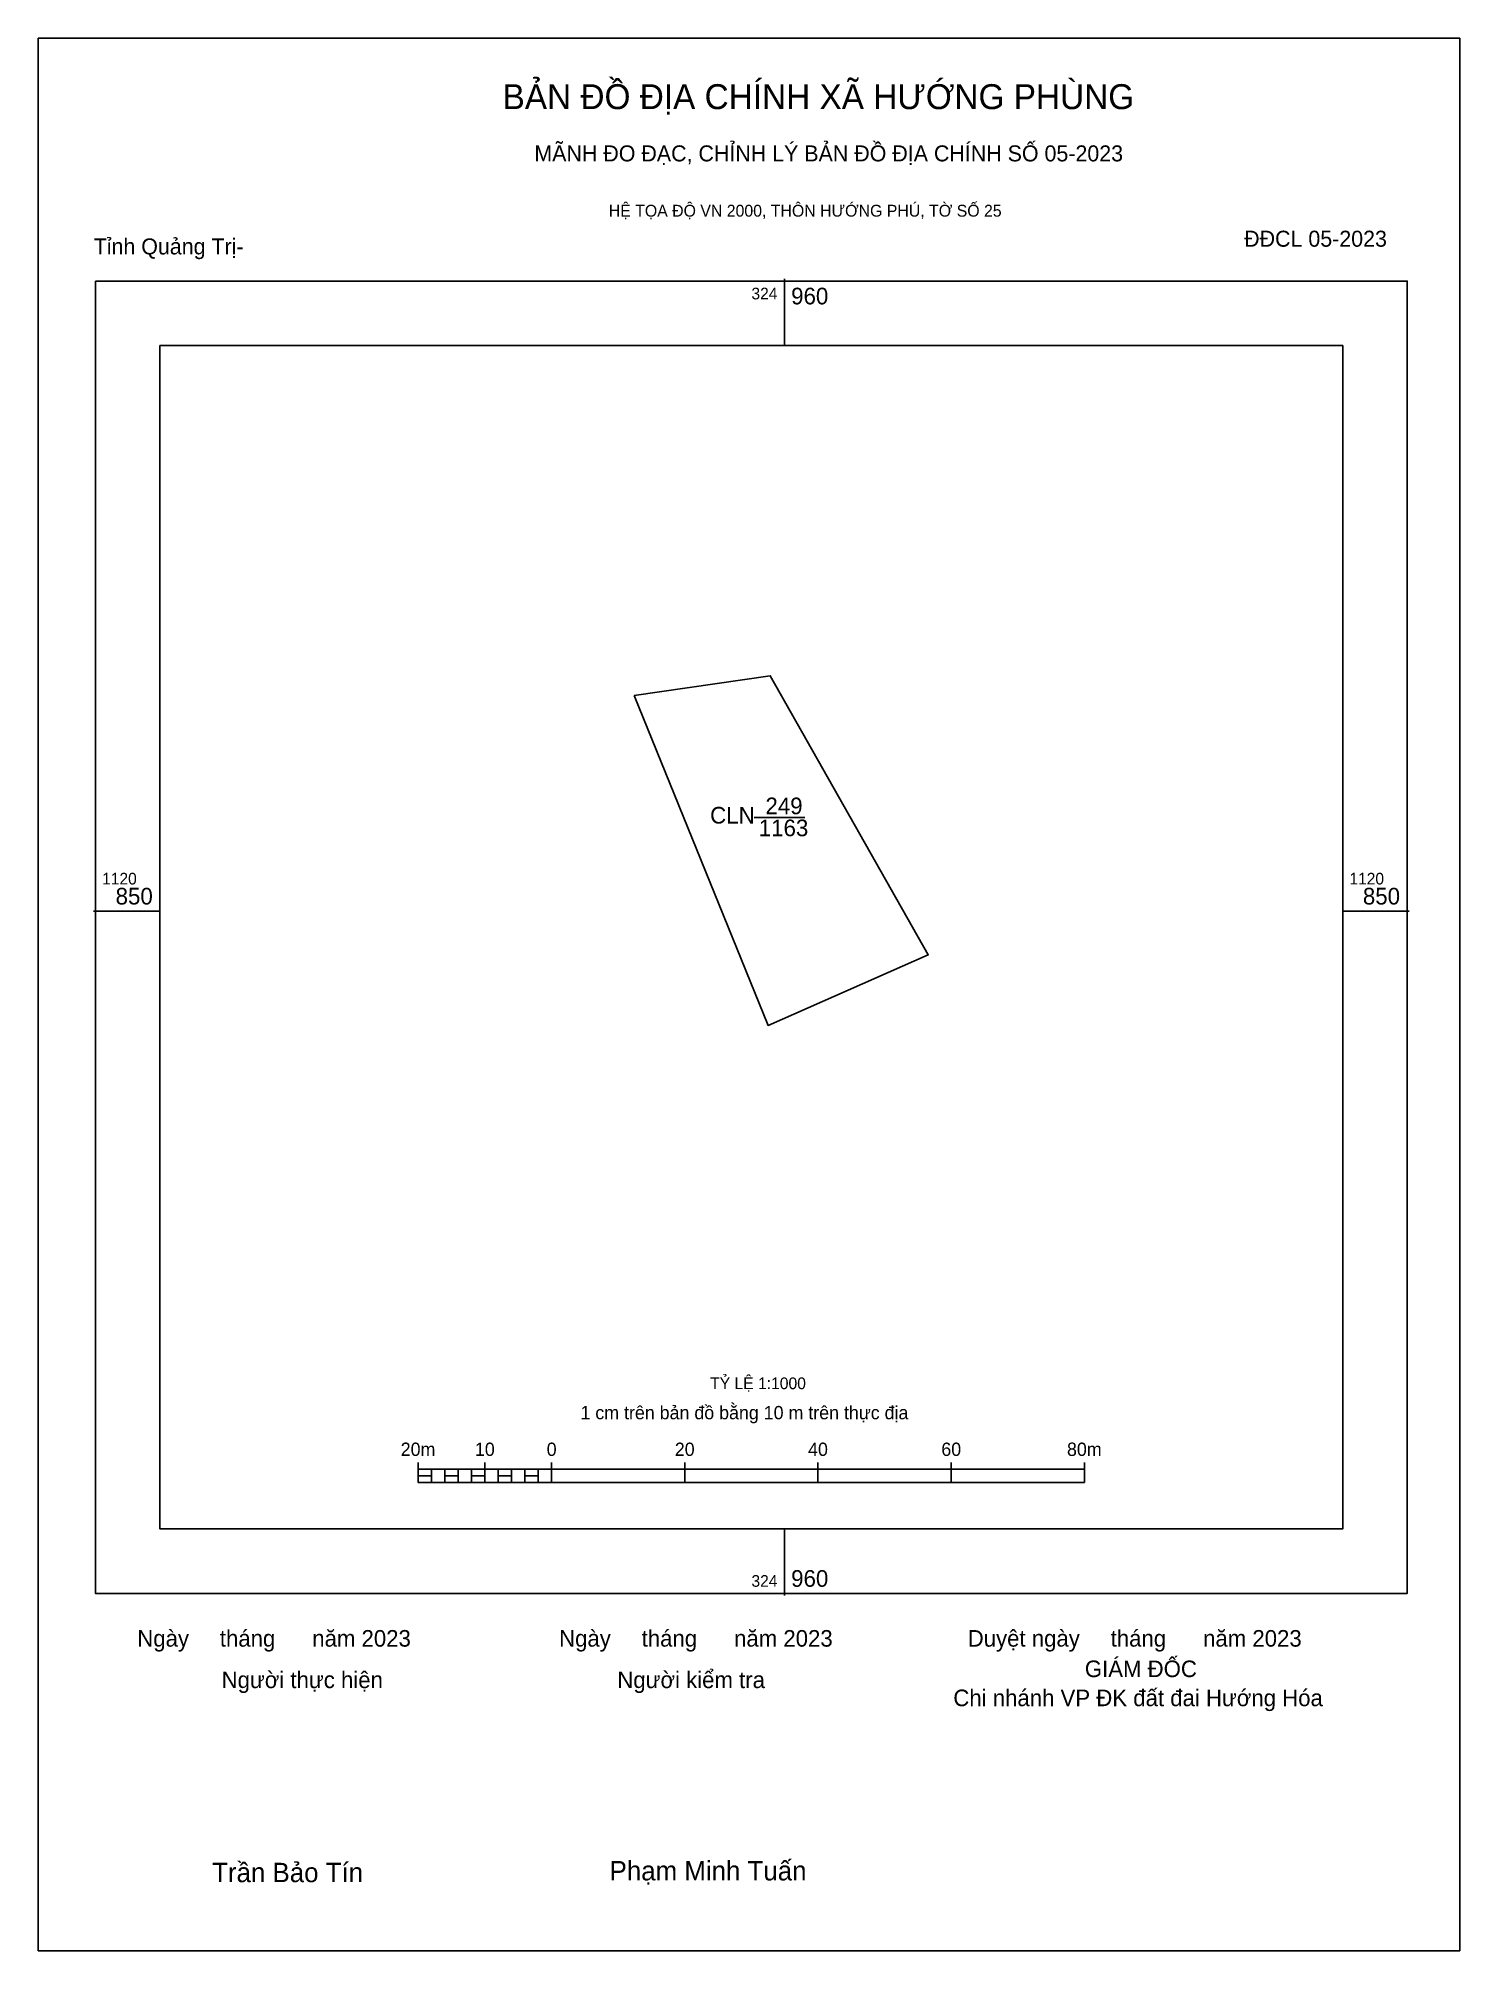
# Model space of a CAD drawing. Extents: x 537444 to 537658, y 1852798 to 1853085.
import ezdxf

# ---------------------------------------------------------------- set-up
doc = ezdxf.new("R2010")
doc.units = 0
for name, color, linetype in [('Level 10', 7, 'Continuous'), ('Level 13', 7, 'Continuous'), ('Level 15', 7, 'Continuous'), ('Level 27', 7, 'Continuous'), ('Level 6', 7, 'Continuous'), ('Level 62', 7, 'Continuous'), ('Level 63', 7, 'Continuous'), ('Level 9', 7, 'Continuous')]:
    doc.layers.add(name, color=color, linetype=linetype)

msp = doc.modelspace()

# ---------------------------------------------------------------- linework, layer by layer
at = {"layer": 'Level 10'}
msp.add_lwpolyline([(537533.85, 1852986.03), (537554.26, 1852989.02), (537577.97, 1852947.14), (537553.94, 1852936.57)], close=True, dxfattribs=at)
at = {"layer": 'Level 13'}
msp.add_line((537551.86, 1852967.75), (537559.44, 1852967.75), dxfattribs=at)
at = {"layer": 'Level 15'}
msp.add_lwpolyline([(537444.39, 1853084.65), (537657.74, 1853084.65), (537657.74, 1852797.74), (537444.39, 1852797.74)], close=True, dxfattribs=at)
at = {"layer": 'Level 27'}
for p, q in [((537533.85, 1852986.03), (537533.84, 1852986.03)), ((537577.97, 1852947.14), (537577.98, 1852947.13)), ((537553.94, 1852936.57), (537553.93, 1852936.57))]:
    msp.add_line(p, q, dxfattribs=at)
at = {"layer": 'Level 62'}
msp.add_lwpolyline([(537462.66, 1853038.54), (537640.17, 1853038.54), (537640.17, 1852861.03), (537462.66, 1852861.03)], close=True, dxfattribs=at)
at = {"layer": 'Level 63'}
for p, q in [((537556.39, 1853048.54), (537556.39, 1853038.54)), ((537452.66, 1852953.7), (537462.66, 1852953.7)), ((537640.17, 1852953.7), (537650.17, 1852953.7)), ((537501.41, 1852870.97), (537501.41, 1852867.97)), ((537511.41, 1852870.97), (537511.41, 1852867.97)), ((537521.41, 1852870.97), (537521.41, 1852867.97)), ((537541.41, 1852870.97), (537541.41, 1852867.97)), ((537561.41, 1852870.97), (537561.41, 1852867.97)), ((537581.41, 1852870.97), (537581.41, 1852867.97)), ((537601.41, 1852870.97), (537601.41, 1852867.97)), ((537501.41, 1852869.97), (537601.41, 1852869.97)), ((537503.41, 1852869.97), (537503.41, 1852867.97)), ((537505.41, 1852869.97), (537505.41, 1852867.97)), ((537507.41, 1852869.97), (537507.41, 1852867.97)), ((537509.41, 1852869.97), (537509.41, 1852867.97)), ((537511.41, 1852869.97), (537511.41, 1852867.97)), ((537513.41, 1852869.97), (537513.41, 1852867.97)), ((537515.41, 1852869.97), (537515.41, 1852867.97)), ((537517.41, 1852869.97), (537517.41, 1852867.97)), ((537519.41, 1852869.97), (537519.41, 1852867.97)), ((537521.41, 1852869.97), (537521.41, 1852867.97)), ((537501.41, 1852867.97), (537601.41, 1852867.97)), ((537556.39, 1852861.03), (537556.39, 1852851.03))]:
    msp.add_line(p, q, dxfattribs=at)
for points in [[(537452.97, 1853048.23), (537649.86, 1853048.23), (537649.86, 1852851.34), (537452.97, 1852851.34)], [(537501.41, 1852868.97), (537503.41, 1852868.97), (537503.41, 1852867.97), (537501.41, 1852867.97)], [(537501.41, 1852868.97), (537503.41, 1852868.97), (537503.41, 1852867.97), (537501.41, 1852867.97)], [(537505.41, 1852868.97), (537507.41, 1852868.97), (537507.41, 1852867.97), (537505.41, 1852867.97)], [(537509.41, 1852868.97), (537511.41, 1852868.97), (537511.41, 1852867.97), (537509.41, 1852867.97)], [(537513.41, 1852868.97), (537515.41, 1852868.97), (537515.41, 1852867.97), (537513.41, 1852867.97)], [(537517.41, 1852868.97), (537519.41, 1852868.97), (537519.41, 1852867.97), (537517.41, 1852867.97)]]:
    msp.add_lwpolyline(points, close=True, dxfattribs=at)

# ---------------------------------------------------------------- texts
at = {"layer": 'Level 13'}
for s, p in [('CLN', (537545.23, 1852966.84)), ('249', (537553.53, 1852968.24)), ('1163', (537552.53, 1852964.94))]:
    msp.add_text(s, height=2.5, dxfattribs=at).set_placement(p)
at = {"layer": 'Level 6'}
msp.add_text('TỶ LỆ 1:1000', height=1.7579, dxfattribs=at).set_placement((537545.23, 1852881.99))
at = {"layer": 'Level 63'}
for s, height, p in [('BẢN ĐỒ ĐỊA CHÍNH XÃ HƯỚNG PHÙNG', 3.7437, (537514.08, 1853074.02)), ('MÃNH ĐO ĐẠC, CHỈNH LÝ BẢN ĐỒ ĐỊA CHÍNH SỐ 05-2023', 2.4022, (537518.85, 1853066.18)), ('HỆ TỌA ĐỘ VN 2000, THÔN HƯỚNG PHÚ, TỜ SỐ 25', 1.7782, (537530.02, 1853057.89)), ('324', 1.75, (537551.43, 1853045.48)), ('960', 2.5, (537557.39, 1853044.73)), ('1120', 1.75, (537453.97, 1852957.7)), ('850', 2.5, (537456, 1852954.7)), ('1120', 1.75, (537641.17, 1852957.7)), ('850', 2.5, (537643.2, 1852954.7)), ('1 cm trên bản đồ bằng 10 m trên thực địa', 2, (537525.77, 1852877.47)), ('20m', 2, (537498.79, 1852871.97)), ('10', 2, (537509.93, 1852871.97)), ('0', 2, (537520.7, 1852871.97)), ('20', 2, (537539.93, 1852871.97)), ('40', 2, (537559.93, 1852871.97)), ('60', 2, (537579.93, 1852871.97)), ('80m', 2, (537598.79, 1852871.97)), ('324', 1.75, (537551.43, 1852852.34)), ('960', 2.5, (537557.39, 1852852.34)), ('Ngày     tháng      năm 2023', 2.4883, (537459.25, 1852843.36)), ('Ngày     tháng      năm 2023', 2.4883, (537522.56, 1852843.36)), ('Duyệt ngày     tháng      năm 2023', 2.4883, (537583.89, 1852843.36)), ('Người thực hiện', 2.4883, (537471.91, 1852837.14)), ('Người kiểm tra', 2.4883, (537531.3, 1852837.14)), ('GIÁM ĐỐC', 2.488, (537601.47, 1852838.79)), ('Chi nhánh VP ĐK đất đai Hướng Hóa', 2.4883, (537581.73, 1852834.43)), ('Trần Bảo Tín', 2.9024, (537470.49, 1852808.03)), ('Phạm Minh Tuấn', 2.9024, (537530.14, 1852808.29))]:
    msp.add_text(s, height=height, dxfattribs=at).set_placement(p)
at = {"layer": 'Level 9'}
for s, p in [('Tỉnh Quảng Trị-', (537452.71, 1853052.22)), ('ĐĐCL 05-2023', (537625.38, 1853053.38))]:
    msp.add_text(s, height=2.4022, dxfattribs=at).set_placement(p)

doc.saveas('drawing.dxf')
